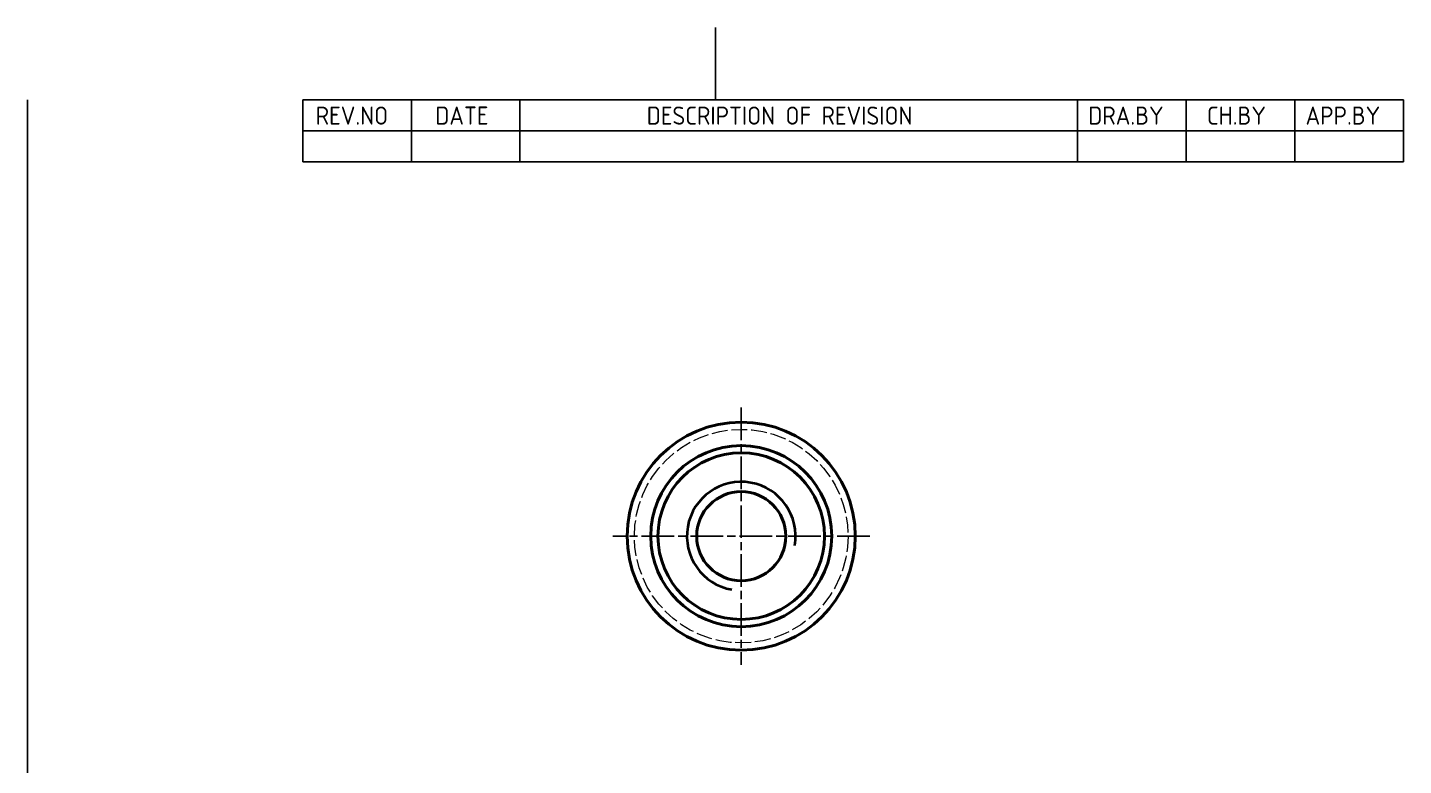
# Model space of a CAD drawing. Header units: millimetres. Extents: x 0 to 42, y 0 to 59.4.
# Drawn here: x 2 to 40, y 39.02 to 59.4 of the extents above; entities that cross this region are included whole.
import ezdxf

# ---------------------------------------------------------------- set-up
doc = ezdxf.new("R2010")
doc.units = ezdxf.units.MM
doc.header["$LTSCALE"] = 0.2
doc.linetypes.add('CHAIN', pattern=[0.35429999999999995, 0.2362, -0.0295, 0.0591, -0.0295])
doc.linetypes.add('DASHED', pattern=[0.2067, 0.1654, -0.0413])
doc.layers.get('0').update_dxf_attribs({"color": 3, "lineweight": 25})
for name, color, linetype, lineweight in [('가려진 것(ISO)', 2, 'DASHED', 18), ('가시적인 것(ISO)', 3, 'Continuous', 40), ('가시적인 좁은 것(ISO)', 3, 'Continuous', 35), ('경계(ISO)', 7, 'Continuous', 25), ('기호(ISO)', 5, 'Continuous', 25), ('중심 표식(ISO)', 1, 'Continuous', 25)]:
    doc.layers.add(name, color=color, linetype=linetype, lineweight=lineweight)
doc.styles.add('ISO ProportionalPSTEK', font='isocp.shx')

# ---------------------------------------------------------------- blocks, each defined once
blk = doc.blocks.new('경계 Default Border')
at = {"layer": '경계(ISO)', "flags": 128}
for points in [[(105, 297.0000076293945), (105, 287.0000076293945)], [(10, 10), (10, 287.0000076293945)]]:
    blk.add_lwpolyline(points, dxfattribs=at)
blk = doc.blocks.new('리비전 내역')
at = {"layer": '기호(ISO)'}
for p, q in [((48.00000000000001, 287.0000076293945), (200, 287.0000076293945)), ((48.00000000000001, 287.0000076293945), (48.00000000000001, 282.7200076293945)), ((63.00000000000001, 287.0000076293945), (63.00000000000001, 282.7200076293945)), ((78, 287.0000076293945), (78, 282.7200076293945)), ((155, 287.0000076293945), (155, 282.7200076293945)), ((170, 287.0000076293945), (170, 282.7200076293945)), ((185, 287.0000076293945), (185, 282.7200076293945)), ((200, 287.0000076293945), (200, 282.7200076293945)), ((48.00000000000001, 282.7200076293945), (200, 282.7200076293945)), ((48.00000000000001, 282.7200076293945), (48.00000000000001, 278.4400076293945)), ((63.00000000000001, 282.7200076293945), (63.00000000000001, 278.4400076293945)), ((78, 282.7200076293945), (78, 278.4400076293945)), ((155, 282.7200076293945), (155, 278.4400076293945)), ((170, 282.7200076293945), (170, 278.4400076293945)), ((185, 282.7200076293945), (185, 278.4400076293945)), ((200, 282.7200076293945), (200, 278.4400076293945)), ((48.00000000000001, 278.4400076293945), (200, 278.4400076293945))]:
    blk.add_line(p, q, dxfattribs=at)
at = {"layer": '기호(ISO)', "color": 2, "char_height": 2.5, "attachment_point": 7, "style": 'ISO ProportionalPSTEK'}
for s, insert in [('REV.NO', (49.7871163682308, 283.5831900503393)), ('DATE', (66.31423177283666, 283.5831900503393)), ('DESCRIPTION OF REVISION', (95.50702043336295, 283.5831900503393)), ('DRA.BY', (156.4757339553203, 283.5831900503393)), ('CH.BY', (172.8642915086116, 283.5831900503393)), ('APP.BY', (186.4777339604403, 283.5831900503393))]:
    blk.add_mtext(s, dxfattribs=dict(at, insert=insert))

msp = doc.modelspace()

# ---------------------------------------------------------------- linework, layer by layer
at = {"layer": '가려진 것(ISO)', "ltscale": 13.18719673156738}
msp.add_circle((21.71082582098285, 45.35139900878869), 2.95, dxfattribs=at)
at = {"layer": '가시적인 것(ISO)'}
for centre, radius in [((21.71082582098285, 45.35139900878914), 3.15), ((21.71082582098285, 45.35139900879204), 2.5), ((21.71082582098285, 45.3513990087921), 2.3), ((21.71082582098285, 45.3513990087921), 1.2295)]:
    msp.add_circle(centre, radius, dxfattribs=at)
at = {"layer": '가시적인 좁은 것(ISO)'}
msp.add_arc((21.71082582098285, 45.3513990087921), 1.499999999999999, 350.0000000000017, 259.9999999999508, dxfattribs=at)
at = {"layer": '중심 표식(ISO)', "linetype": 'CHAIN', "ltscale": 19.05165100097656}
for p, q in [((21.71082582098285, 48.90139900878913), (21.71082582098285, 41.80139900878914)), ((25.26082582098285, 45.35139900878914), (18.16082582098285, 45.35139900878914))]:
    msp.add_line(p, q, dxfattribs=at)

# ---------------------------------------------------------------- block references
at = {"xscale": 0.2, "yscale": 0.2, "zscale": 0.2}
msp.add_blockref('경계 Default Border', (0, 0), dxfattribs=at)
at = {"layer": '기호(ISO)', "xscale": 0.2, "yscale": 0.2, "zscale": 0.2}
msp.add_blockref('리비전 내역', (0, 0), dxfattribs=at)

doc.saveas('drawing.dxf')
